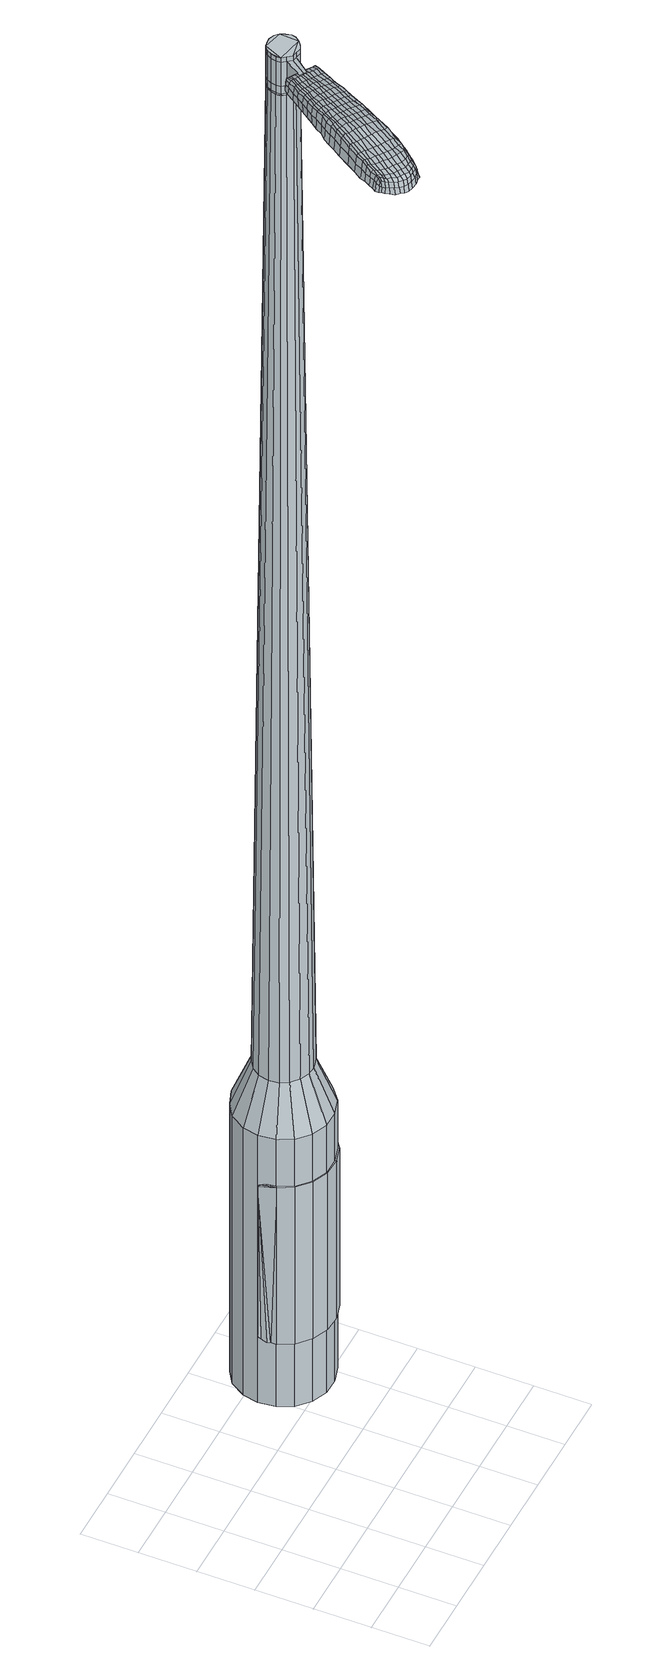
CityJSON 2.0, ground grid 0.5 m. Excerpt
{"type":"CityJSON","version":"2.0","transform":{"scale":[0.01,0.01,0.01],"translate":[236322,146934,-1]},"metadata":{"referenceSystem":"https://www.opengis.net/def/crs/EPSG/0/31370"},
"CityObjects":{
"object1":{"type":"GenericCityObject","attributes":{"cluster":529,"mean_distance_to_centroid":0.309,"new_centroid_x":236323.85,"new_centroid_y":146935.87,"mean_distance_to_camera":10,"H1":13.55,"H2":15.71,"Z_final":112.68,"cluster2":-1,"proj_x":236317.98,"proj_y":146932.07,"id_line":56201,"bearing_l":327.09,"distance":6.99,"orientation":"right","G_obj":237.09},"geometry":[{"type":"MultiSurface","lod":"2","boundaries":[[[0,1,2,3]],[[1,4,5,2]],[[4,6,7,5]],[[6,8,9,7]],[[8,10,11,9]],[[10,12,13,11]],[[12,14,15,13]],[[14,16,17,15]],[[16,18,19,17]],[[18,20,21,19]],[[20,22,23,21]],[[22,24,25,23]],[[24,26,27,25]],[[26,28,29,27]],[[28,30,31,29]],[[30,32,33,31]],[[32,34,35,33]],[[34,0,3,35]],[[36,37,38,39]],[[38,40,41,42]],[[41,43,42]],[[42,44,45,46]],[[45,47,46]],[[46,48,49,50]],[[49,51,50]],[[42,46,50,38]],[[50,52,39,38]],[[53,36,39]],[[2,5,7,35]],[[7,9,11,15]],[[11,13,15]],[[15,17,19,23]],[[19,21,23]],[[23,25,27,31]],[[27,29,31]],[[15,23,31,7]],[[31,33,35,7]],[[3,2,35]],[[1,0,54,55]],[[0,34,56,54]],[[34,32,57,56]],[[32,30,58,57]],[[30,28,59,58]],[[28,26,60,59]],[[26,24,61,60]],[[24,22,62,61]],[[22,20,63,62]],[[20,18,64,63]],[[18,16,65,64]],[[16,14,66,65]],[[14,12,67,66]],[[12,10,68,67]],[[10,8,69,68]],[[8,6,70,69]],[[6,4,71,70]],[[4,1,55,71]],[[55,54,72,73]],[[54,56,74,72]],[[56,57,75,74]],[[57,58,76,75]],[[58,59,77,76]],[[59,60,78,77]],[[60,61,79,78]],[[61,62,80,79]],[[62,63,81,80]],[[63,64,82,81]],[[64,65,83,82]],[[65,66,84,83]],[[66,67,85,84]],[[67,68,86,85]],[[68,69,87,86]],[[69,70,88,87]],[[70,71,89,88]],[[71,55,73,89]],[[90,91,92,73]],[[74,93,91,90]],[[94,95,93,74]],[[76,96,95,94]],[[77,97,96,76]],[[98,99,97,77]],[[100,101,99,98]],[[80,102,101,100]],[[103,104,102,80]],[[105,106,104,103]],[[107,108,106,105]],[[84,109,108,107]],[[110,111,109,84]],[[112,113,111,110]],[[87,114,113,112]],[[88,115,114,87]],[[116,117,115,88]],[[73,92,117,116]],[[118,119,120,121]],[[122,118,121,123]],[[124,122,123,125]],[[126,124,125,127]],[[128,126,127,129]],[[130,128,129,131]],[[132,130,131,133]],[[134,132,133,135]],[[136,134,135,137]],[[138,136,137,139]],[[140,138,139,141]],[[142,140,141,143]],[[144,142,143,145]],[[146,144,145,147]],[[148,146,147,149]],[[150,148,149,151]],[[72,90,73]],[[72,74,90]],[[75,94,74]],[[75,76,94]],[[78,98,77]],[[78,79,100,98]],[[79,80,100]],[[81,103,80]],[[81,82,105,103]],[[82,83,107,105]],[[83,84,107]],[[85,110,84]],[[85,86,112,110]],[[86,87,112]],[[89,116,88]],[[89,73,116]],[[152,92,91]],[[153,117,92]],[[153,115,117]],[[154,113,114]],[[154,155,111,113]],[[155,109,111]],[[156,108,109]],[[156,157,106,108]],[[157,158,104,106]],[[158,102,104]],[[159,101,102]],[[159,160,99,101]],[[160,97,99]],[[161,95,96]],[[161,93,95]],[[152,91,93]],[[39,52,150,162]],[[92,152,163,151]],[[53,39,162,119]],[[152,93,120,163]],[[36,53,119,118]],[[93,161,121,120]],[[37,36,118,122]],[[161,96,123,121]],[[38,37,122,124]],[[96,97,125,123]],[[40,38,124,126]],[[97,160,127,125]],[[41,40,126,128]],[[160,159,129,127]],[[43,41,128,130]],[[159,102,131,129]],[[42,43,130,132]],[[102,158,133,131]],[[44,42,132,134]],[[158,157,135,133]],[[45,44,134,136]],[[157,156,137,135]],[[47,45,136,138]],[[156,109,139,137]],[[46,47,138,140]],[[109,155,141,139]],[[48,46,140,142]],[[155,154,143,141]],[[49,48,142,144]],[[154,114,145,143]],[[51,49,144,146]],[[114,115,147,145]],[[50,51,146,148]],[[115,153,149,147]],[[52,50,148,150]],[[153,92,151,149]],[[150,151,164,165]],[[151,163,166,164]],[[163,120,167,166]],[[120,119,168,167]],[[119,162,169,168]],[[162,150,165,169]],[[170,171,172,173]],[[174,170,173,175]],[[170,174,176,177]],[[171,170,177,178]],[[179,180,181,182]],[[183,179,182,184]],[[179,183,185,186]],[[180,179,186,187]],[[188,189,190,191]],[[192,188,191,193]],[[188,192,194,195]],[[189,188,195,196]],[[197,198,199,200]],[[201,197,200,202]],[[197,201,203,204]],[[198,197,204,205]],[[206,207,208,209]],[[210,206,209,211]],[[206,210,212,213]],[[207,206,213,214]],[[215,216,217,218]],[[219,215,218,220]],[[215,219,221,222]],[[216,215,222,223]],[[224,225,226,227]],[[216,224,227,217]],[[224,216,223,228]],[[225,224,228,229]],[[230,231,232,233]],[[225,230,233,226]],[[230,225,229,234]],[[231,230,234,235]],[[236,174,175,237]],[[231,236,237,232]],[[236,231,235,238]],[[174,236,238,176]],[[239,240,241,242]],[[243,239,242,244]],[[239,243,245,246]],[[240,239,246,247]],[[248,249,250,251]],[[240,248,251,241]],[[248,240,247,252]],[[249,248,252,253]],[[254,255,256,257]],[[249,254,257,250]],[[254,249,253,258]],[[255,254,258,259]],[[260,261,262,263]],[[255,260,263,256]],[[260,255,259,264]],[[261,260,264,265]],[[266,171,178,267]],[[261,266,267,262]],[[266,261,265,268]],[[171,266,268,172]],[[269,270,271,272]],[[273,269,272,274]],[[269,273,275,276]],[[270,269,276,277]],[[278,279,280,281]],[[270,278,281,271]],[[278,270,277,282]],[[279,278,282,283]],[[284,285,286,287]],[[279,284,287,280]],[[284,279,283,288]],[[285,284,288,289]],[[290,183,184,291]],[[285,290,291,286]],[[290,285,289,292]],[[183,290,292,185]],[[293,294,295,296]],[[297,293,296,298]],[[293,297,299,300]],[[294,293,300,301]],[[302,303,304,305]],[[294,302,305,295]],[[302,294,301,306]],[[303,302,306,307]],[[308,309,310,311]],[[303,308,311,304]],[[308,303,307,312]],[[309,308,312,313]],[[314,315,316,317]],[[309,314,317,310]],[[314,309,313,318]],[[315,314,318,319]],[[320,180,187,321]],[[315,320,321,316]],[[320,315,319,322]],[[180,320,322,181]],[[323,209,208,324]],[[325,323,324,326]],[[323,325,327,328]],[[209,323,328,211]],[[329,325,326,330]],[[331,329,330,332]],[[329,331,333,334]],[[325,329,334,327]],[[335,331,332,336]],[[337,335,336,338]],[[335,337,339,340]],[[331,335,340,333]],[[341,337,338,342]],[[343,341,342,344]],[[341,343,345,346]],[[337,341,346,339]],[[347,343,344,348]],[[198,347,348,199]],[[347,198,205,349]],[[343,347,349,345]],[[350,351,196,195]],[[352,350,195,194]],[[350,352,353,354]],[[351,350,354,355]],[[356,357,355,354]],[[358,356,354,353]],[[356,358,359,360]],[[357,356,360,361]],[[362,363,361,360]],[[364,362,360,359]],[[362,364,365,366]],[[363,362,366,367]],[[368,369,367,366]],[[370,368,366,365]],[[368,370,203,201]],[[369,368,201,202]],[[371,372,373,374]],[[273,371,374,275]],[[371,273,274,375]],[[372,371,375,376]],[[377,192,193,378]],[[372,377,378,373]],[[377,372,376,379]],[[192,377,379,194]],[[380,381,382,383]],[[219,380,383,221]],[[380,219,220,384]],[[381,380,384,385]],[[386,387,388,389]],[[381,386,389,382]],[[386,381,385,390]],[[387,386,390,391]],[[392,189,196,393]],[[387,392,393,388]],[[392,387,391,394]],[[189,392,394,190]],[[395,396,397,398]],[[177,395,398,178]],[[395,177,176,399]],[[396,395,399,400]],[[401,402,403,404]],[[396,401,404,397]],[[401,396,400,405]],[[402,401,405,406]],[[407,200,199,408]],[[402,407,408,403]],[[407,402,406,409]],[[200,407,409,202]],[[410,411,412,413]],[[182,410,413,184]],[[410,182,181,414]],[[411,410,414,415]],[[416,204,203,417]],[[411,416,417,412]],[[416,411,415,418]],[[204,416,418,205]],[[419,420,421,422]],[[297,419,422,299]],[[419,297,298,423]],[[420,419,423,424]],[[425,210,211,426]],[[420,425,426,421]],[[425,420,424,427]],[[210,425,427,212]],[[428,429,430,431]],[[243,428,431,245]],[[428,243,244,432]],[[429,428,432,433]],[[434,435,436,437]],[[429,434,437,430]],[[434,429,433,438]],[[435,434,438,439]],[[440,207,214,441]],[[435,440,441,436]],[[440,435,439,442]],[[207,440,442,208]],[[443,444,433,432]],[[242,443,432,244]],[[443,242,241,445]],[[444,443,445,446]],[[447,448,439,438]],[[444,447,438,433]],[[447,444,446,449]],[[448,447,449,450]],[[451,324,208,442]],[[448,451,442,439]],[[451,448,450,452]],[[324,451,452,326]],[[453,454,455,456]],[[300,453,456,301]],[[453,300,299,422]],[[454,453,422,421]],[[457,328,327,458]],[[454,457,458,455]],[[457,454,421,426]],[[328,457,426,211]],[[459,460,446,445]],[[251,459,445,241]],[[459,251,250,461]],[[460,459,461,462]],[[463,464,450,449]],[[460,463,449,446]],[[463,460,462,465]],[[464,463,465,466]],[[467,330,326,452]],[[464,467,452,450]],[[467,464,466,468]],[[330,467,468,332]],[[469,470,471,472]],[[306,469,472,307]],[[469,306,301,456]],[[470,469,456,455]],[[473,334,333,474]],[[470,473,474,471]],[[473,470,455,458]],[[334,473,458,327]],[[475,476,462,461]],[[257,475,461,250]],[[475,257,256,477]],[[476,475,477,478]],[[479,480,466,465]],[[476,479,465,462]],[[479,476,478,481]],[[480,479,481,482]],[[483,336,332,468]],[[480,483,468,466]],[[483,480,482,484]],[[336,483,484,338]],[[485,486,487,488]],[[312,485,488,313]],[[485,312,307,472]],[[486,485,472,471]],[[489,340,339,490]],[[486,489,490,487]],[[489,486,471,474]],[[340,489,474,333]],[[491,492,478,477]],[[263,491,477,256]],[[491,263,262,493]],[[492,491,493,494]],[[495,496,482,481]],[[492,495,481,478]],[[495,492,494,497]],[[496,495,497,498]],[[499,342,338,484]],[[496,499,484,482]],[[499,496,498,500]],[[342,499,500,344]],[[501,502,503,504]],[[318,501,504,319]],[[501,318,313,488]],[[502,501,488,487]],[[505,346,345,506]],[[502,505,506,503]],[[505,502,487,490]],[[346,505,490,339]],[[507,508,494,493]],[[267,507,493,262]],[[507,267,178,398]],[[508,507,398,397]],[[509,510,498,497]],[[508,509,497,494]],[[509,508,397,404]],[[510,509,404,403]],[[511,348,344,500]],[[510,511,500,498]],[[511,510,403,408]],[[348,511,408,199]],[[512,513,415,414]],[[322,512,414,181]],[[512,322,319,504]],[[513,512,504,503]],[[514,349,205,418]],[[513,514,418,415]],[[514,513,503,506]],[[349,514,506,345]],[[515,516,376,375]],[[272,515,375,274]],[[515,272,271,517]],[[516,515,517,518]],[[519,352,194,379]],[[516,519,379,376]],[[519,516,518,520]],[[352,519,520,353]],[[521,522,523,524]],[[222,521,524,223]],[[521,222,221,383]],[[522,521,383,382]],[[525,526,527,528]],[[522,525,528,523]],[[525,522,382,389]],[[526,525,389,388]],[[529,351,355,530]],[[526,529,530,527]],[[529,526,388,393]],[[351,529,393,196]],[[531,532,518,517]],[[281,531,517,271]],[[531,281,280,533]],[[532,531,533,534]],[[535,358,353,520]],[[532,535,520,518]],[[535,532,534,536]],[[358,535,536,359]],[[537,538,539,540]],[[228,537,540,229]],[[537,228,223,524]],[[538,537,524,523]],[[541,542,543,544]],[[538,541,544,539]],[[541,538,523,528]],[[542,541,528,527]],[[545,357,361,546]],[[542,545,546,543]],[[545,542,527,530]],[[357,545,530,355]],[[547,548,534,533]],[[287,547,533,280]],[[547,287,286,549]],[[548,547,549,550]],[[551,364,359,536]],[[548,551,536,534]],[[551,548,550,552]],[[364,551,552,365]],[[553,554,555,556]],[[234,553,556,235]],[[553,234,229,540]],[[554,553,540,539]],[[557,558,559,560]],[[554,557,560,555]],[[557,554,539,544]],[[558,557,544,543]],[[561,363,367,562]],[[558,561,562,559]],[[561,558,543,546]],[[363,561,546,361]],[[563,564,550,549]],[[291,563,549,286]],[[563,291,184,413]],[[564,563,413,412]],[[565,370,365,552]],[[564,565,552,550]],[[565,564,412,417]],[[370,565,417,203]],[[566,567,400,399]],[[238,566,399,176]],[[566,238,235,556]],[[567,566,556,555]],[[568,569,406,405]],[[567,568,405,400]],[[568,567,555,560]],[[569,568,560,559]],[[570,369,202,409]],[[569,570,409,406]],[[570,569,559,562]],[[369,570,562,367]],[[571,572,573,574]],[[574,573,575,576]],[[577,575,573,578]],[[578,573,572,579]],[[580,581,582,583]],[[583,582,584,585]],[[586,584,582,587]],[[587,582,581,588]],[[589,590,591,592]],[[592,591,593,594]],[[595,593,591,596]],[[596,591,590,597]],[[598,599,600,601]],[[601,600,602,603]],[[604,602,600,605]],[[605,600,599,606]],[[607,608,609,610]],[[610,609,611,612]],[[613,611,609,614]],[[614,609,608,615]],[[616,617,618,619]],[[619,618,620,621]],[[622,620,618,623]],[[623,618,617,624]],[[625,626,627,628]],[[628,627,617,616]],[[624,617,627,629]],[[629,627,626,630]],[[631,632,633,634]],[[634,633,626,625]],[[630,626,633,635]],[[635,633,632,636]],[[576,575,637,638]],[[638,637,632,631]],[[636,632,637,639]],[[639,637,575,577]],[[640,641,642,643]],[[643,642,644,645]],[[646,644,642,647]],[[647,642,641,648]],[[649,650,651,652]],[[652,651,641,640]],[[648,641,651,653]],[[653,651,650,654]],[[655,656,657,658]],[[658,657,650,649]],[[654,650,657,659]],[[659,657,656,660]],[[661,662,663,664]],[[664,663,656,655]],[[660,656,663,665]],[[665,663,662,666]],[[579,572,667,668]],[[668,667,662,661]],[[666,662,667,669]],[[669,667,572,571]],[[670,671,672,673]],[[673,672,674,675]],[[676,674,672,677]],[[677,672,671,678]],[[679,680,681,682]],[[682,681,671,670]],[[678,671,681,683]],[[683,681,680,684]],[[685,686,687,688]],[[688,687,680,679]],[[684,680,687,689]],[[689,687,686,690]],[[585,584,691,692]],[[692,691,686,685]],[[690,686,691,693]],[[693,691,584,586]],[[694,695,696,697]],[[697,696,698,699]],[[700,698,696,701]],[[701,696,695,702]],[[703,704,705,706]],[[706,705,695,694]],[[702,695,705,707]],[[707,705,704,708]],[[709,710,711,712]],[[712,711,704,703]],[[708,704,711,713]],[[713,711,710,714]],[[715,716,717,718]],[[718,717,710,709]],[[714,710,717,719]],[[719,717,716,720]],[[588,581,721,722]],[[722,721,716,715]],[[720,716,721,723]],[[723,721,581,580]],[[607,610,724,725]],[[725,724,726,727]],[[728,726,724,729]],[[729,724,610,612]],[[727,726,730,731]],[[731,730,732,733]],[[734,732,730,735]],[[735,730,726,728]],[[733,732,736,737]],[[737,736,738,739]],[[740,738,736,741]],[[741,736,732,734]],[[739,738,742,743]],[[743,742,744,745]],[[746,744,742,747]],[[747,742,738,740]],[[745,744,748,749]],[[749,748,599,598]],[[606,599,748,750]],[[750,748,744,746]],[[597,751,752,596]],[[596,752,753,595]],[[754,753,752,755]],[[755,752,751,756]],[[756,757,758,755]],[[755,758,759,754]],[[760,759,758,761]],[[761,758,757,762]],[[762,763,764,761]],[[761,764,765,760]],[[766,765,764,767]],[[767,764,763,768]],[[768,769,770,767]],[[767,770,771,766]],[[604,771,770,602]],[[602,770,769,603]],[[772,773,774,775]],[[775,774,674,676]],[[675,674,774,776]],[[776,774,773,777]],[[594,593,778,779]],[[779,778,773,772]],[[777,773,778,780]],[[780,778,593,595]],[[781,782,783,784]],[[784,783,620,622]],[[621,620,783,785]],[[785,783,782,786]],[[787,788,789,790]],[[790,789,782,781]],[[786,782,789,791]],[[791,789,788,792]],[[597,590,793,794]],[[794,793,788,787]],[[792,788,793,795]],[[795,793,590,589]],[[796,797,798,799]],[[799,798,578,579]],[[577,578,798,800]],[[800,798,797,801]],[[802,803,804,805]],[[805,804,797,796]],[[801,797,804,806]],[[806,804,803,807]],[[598,601,808,809]],[[809,808,803,802]],[[807,803,808,810]],[[810,808,601,603]],[[811,812,813,814]],[[814,813,583,585]],[[580,583,813,815]],[[815,813,812,816]],[[604,605,817,818]],[[818,817,812,811]],[[816,812,817,819]],[[819,817,605,606]],[[820,821,698,822]],[[822,698,700]],[[699,698,823]],[[823,698,821,824]],[[612,611,825,826]],[[826,825,821,820]],[[824,821,825,827]],[[827,825,611,613]],[[828,829,830,831]],[[831,830,644,646]],[[645,644,830,832]],[[832,830,829,833]],[[834,835,836,837]],[[837,836,829,828]],[[833,829,836,838]],[[838,836,835,839]],[[615,608,840,841]],[[841,840,835,834]],[[839,835,840,842]],[[842,840,608,607]],[[833,843,832]],[[832,843,643,645]],[[640,643,843,844]],[[844,843,845]],[[839,846,847,838]],[[838,847,843,833]],[[845,843,847,848]],[[848,847,846,849]],[[607,725,850,842]],[[842,850,846,839]],[[849,846,850,851]],[[851,850,725,727]],[[852,853,854,855]],[[855,854,701,702]],[[700,701,854,822]],[[822,854,853,820]],[[728,729,856,857]],[[857,856,853,852]],[[820,853,856,826]],[[826,856,729,612]],[[845,858,859,844]],[[844,859,652,640]],[[649,652,859,860]],[[860,859,858,861]],[[849,862,863,848]],[[848,863,858,845]],[[861,858,863,864]],[[864,863,862,865]],[[727,731,866,851]],[[851,866,862,849]],[[865,862,866,867]],[[867,866,731,733]],[[868,869,870,871]],[[871,870,707,708]],[[702,707,870,855]],[[855,870,869,852]],[[734,735,872,873]],[[873,872,869,868]],[[852,869,872,857]],[[857,872,735,728]],[[861,874,875,860]],[[860,875,658,649]],[[655,658,875,876]],[[876,875,874,877]],[[865,878,879,864]],[[864,879,874,861]],[[877,874,879,880]],[[880,879,878,881]],[[733,737,882,867]],[[867,882,878,865]],[[881,878,882,883]],[[883,882,737,739]],[[884,885,886,887]],[[887,886,713,714]],[[708,713,886,871]],[[871,886,885,868]],[[740,741,888,889]],[[889,888,885,884]],[[868,885,888,873]],[[873,888,741,734]],[[877,890,891,876]],[[876,891,664,655]],[[661,664,891,892]],[[892,891,890,893]],[[881,894,895,880]],[[880,895,890,877]],[[893,890,895,896]],[[896,895,894,897]],[[739,743,898,883]],[[883,898,894,881]],[[897,894,898,899]],[[899,898,743,745]],[[900,901,902,903]],[[903,902,719,720]],[[714,719,902,887]],[[887,902,901,884]],[[746,747,904,905]],[[905,904,901,900]],[[884,901,904,889]],[[889,904,747,740]],[[893,906,907,892]],[[892,907,668,661]],[[579,668,907,799]],[[799,907,906,796]],[[897,908,909,896]],[[896,909,906,893]],[[796,906,909,805]],[[805,909,908,802]],[[745,749,910,899]],[[899,910,908,897]],[[802,908,910,809]],[[809,910,749,598]],[[816,911,912,815]],[[815,912,723,580]],[[720,723,912,903]],[[903,912,911,900]],[[606,750,913,819]],[[819,913,911,816]],[[900,911,913,905]],[[905,913,750,746]],[[777,914,915,776]],[[776,915,673,675]],[[670,673,915,916]],[[916,915,914,917]],[[595,753,918,780]],[[780,918,914,777]],[[917,914,918,919]],[[919,918,753,754]],[[920,921,922,923]],[[923,922,623,624]],[[622,623,922,784]],[[784,922,921,781]],[[924,925,926,927]],[[927,926,921,920]],[[781,921,926,790]],[[790,926,925,787]],[[756,751,928,929]],[[929,928,925,924]],[[787,925,928,794]],[[794,928,751,597]],[[917,930,931,916]],[[916,931,682,670]],[[679,682,931,932]],[[932,931,930,933]],[[754,759,934,919]],[[919,934,930,917]],[[933,930,934,935]],[[935,934,759,760]],[[936,937,938,939]],[[939,938,629,630]],[[624,629,938,923]],[[923,938,937,920]],[[940,941,942,943]],[[943,942,937,936]],[[920,937,942,927]],[[927,942,941,924]],[[762,757,944,945]],[[945,944,941,940]],[[924,941,944,929]],[[929,944,757,756]],[[933,946,947,932]],[[932,947,688,679]],[[685,688,947,948]],[[948,947,946,949]],[[760,765,950,935]],[[935,950,946,933]],[[949,946,950,951]],[[951,950,765,766]],[[952,953,954,955]],[[955,954,635,636]],[[630,635,954,939]],[[939,954,953,936]],[[956,957,958,959]],[[959,958,953,952]],[[936,953,958,943]],[[943,958,957,940]],[[768,763,960,961]],[[961,960,957,956]],[[940,957,960,945]],[[945,960,763,762]],[[949,962,963,948]],[[948,963,692,685]],[[585,692,963,814]],[[814,963,962,811]],[[766,771,964,951]],[[951,964,962,949]],[[811,962,964,818]],[[818,964,771,604]],[[801,965,966,800]],[[800,966,639,577]],[[636,639,966,955]],[[955,966,965,952]],[[807,967,968,806]],[[806,968,965,801]],[[952,965,968,959]],[[959,968,967,956]],[[603,769,969,810]],[[810,969,967,807]],[[956,967,969,961]],[[961,969,769,768]],[[571,574,173,172]],[[574,576,175,173]],[[586,587,186,185]],[[587,588,187,186]],[[589,592,191,190]],[[592,594,193,191]],[[613,614,213,212]],[[614,615,214,213]],[[616,619,218,217]],[[619,621,220,218]],[[625,628,227,226]],[[628,616,217,227]],[[631,634,233,232]],[[634,625,226,233]],[[576,638,237,175]],[[638,631,232,237]],[[646,647,246,245]],[[647,648,247,246]],[[648,653,252,247]],[[653,654,253,252]],[[654,659,258,253]],[[659,660,259,258]],[[660,665,264,259]],[[665,666,265,264]],[[666,669,268,265]],[[669,571,172,268]],[[676,677,276,275]],[[677,678,277,276]],[[678,683,282,277]],[[683,684,283,282]],[[684,689,288,283]],[[689,690,289,288]],[[690,693,292,289]],[[693,586,185,292]],[[694,697,296,295]],[[697,699,298,296]],[[703,706,305,304]],[[706,694,295,305]],[[709,712,311,310]],[[712,703,304,311]],[[715,718,317,316]],[[718,709,310,317]],[[588,722,321,187]],[[722,715,316,321]],[[772,775,374,373]],[[775,676,275,374]],[[594,779,378,193]],[[779,772,373,378]],[[621,785,384,220]],[[785,786,385,384]],[[786,791,390,385]],[[791,792,391,390]],[[792,795,394,391]],[[795,589,190,394]],[[699,823,423,298]],[[823,824,424,423]],[[824,827,427,424]],[[827,613,212,427]],[[828,831,431,430]],[[831,646,245,431]],[[834,837,437,436]],[[837,828,430,437]],[[615,841,441,214]],[[841,834,436,441]],[[970,971,972,973]],[[974,975,973,972]],[[976,977,978,979]],[[980,981,982,983]],[[971,984,985,972]],[[986,974,972,985]],[[987,976,979,988]],[[989,990,981,980]],[[984,991,992,985]],[[992,993,986,985]],[[994,987,988,995]],[[996,990,989,997]],[[991,998,999,992]],[[999,1000,993,992]],[[1001,994,995,1002]],[[1003,996,997,1004]],[[1005,1006,1007,1008]],[[1009,1010,1006,1005]],[[1009,1011,1012,1010]],[[1011,1013,1014,1012]],[[1015,1016,1017,1018]],[[1019,1020,1016,1015]],[[1021,1022,1020,1019]],[[1023,1024,1022,1021]],[[1018,1007,1006,1015]],[[1015,1006,1010,1019]],[[1010,1012,1021,1019]],[[1012,1014,1023,1021]],[[979,978,975,974]],[[988,979,974,986]],[[993,995,988,986]],[[1000,1002,995,993]],[[980,983,977,976]],[[989,980,976,987]],[[997,989,987,994]],[[1004,997,994,1001]],[[981,1005,1008,982]],[[990,1009,1005,981]],[[1011,1009,990,996]],[[1013,1011,996,1003]],[[1025,1026,1027,1028]],[[1027,1029,1030,1031]],[[1027,1031,1032,1033]],[[1027,1033,1028]],[[1034,1025,1028,1035]],[[1036,1035,1028,1037]],[[1038,1037,1028]],[[1039,1027,1026,1040]],[[1041,1039,1040,1042]],[[1043,1041,1042,1044]],[[1045,1043,1044,1046]],[[1047,1045,1046,1048]],[[1048,1049,1050,1051]],[[1048,1051,1052,1053]],[[1048,1053,1054,1055]],[[1054,1056,1057,1058]],[[1054,1058,1059,1060]],[[1054,1060,1055]],[[1048,1055,1047]],[[1061,1062,1026,1025]],[[1063,1064,1029,1027]],[[1065,1066,1038,1028]],[[1062,1067,1040,1026]],[[1068,1063,1027,1039]],[[1067,1069,1042,1040]],[[1070,1068,1039,1041]],[[1069,1071,1044,1042]],[[1072,1070,1041,1043]],[[1071,1073,1046,1044]],[[1074,1072,1043,1045]],[[1073,1075,1048,1046]],[[1076,1074,1045,1047]],[[1075,1077,1049,1048]],[[1078,1079,1056,1054]],[[1080,1076,1047,1055]],[[1050,1049,1077,1081]],[[1051,1050,1081,1082]],[[1052,1051,1082,1083]],[[1053,1052,1083,1084]],[[1054,1053,1084,1078]],[[1085,1061,1025,1034]],[[1086,1085,1034,1035]],[[1087,1086,1035,1036]],[[1088,1087,1036,1037]],[[1066,1088,1037,1038]],[[1030,1029,1064,1089]],[[1057,1056,1079,1090]],[[1031,1030,1089,1091]],[[1032,1031,1091,1092]],[[1033,1032,1092,1093]],[[1028,1033,1093,1065]],[[1058,1057,1090,1094]],[[1059,1058,1094,1095]],[[1060,1059,1095,1096]],[[1055,1060,1096,1080]]]}]}
},
"vertices":[
[162,149,384],[151,159,384],[151,159,96],[162,149,96],[145,172,384],[145,172,96],[143,187,384],[143,187,96],[146,201,384],[146,201,96],[154,214,384],[154,214,96],[166,222,384],[166,222,96],[180,227,384],[180,227,96],[195,226,384],[195,226,96],[208,220,384],[208,220,96],[219,210,384],[219,210,96],[226,197,384],[226,197,96],[228,183,384],[228,183,96],[224,168,384],[224,168,96],[216,156,384],[216,156,96],[205,147,384],[205,147,96],[190,143,384],[190,143,96],[176,143,384],[176,143,96],[187,171,1524],[191,173,1524],[195,176,1524],[178,173,1524],[198,180,1524],[199,184,1524],[196,193,1524],[198,189,1524],[193,196,1524],[188,198,1524],[179,197,1524],[184,198,1524],[175,194,1524],[173,190,1524],[172,181,1524],[172,185,1524],[175,177,1524],[182,172,1524],[172,164,429],[165,170,429],[180,160,429],[188,160,429],[197,162,429],[204,168,429],[208,175,429],[210,183,429],[209,192,429],[205,200,429],[199,206,429],[191,209,429],[182,210,429],[174,207,429],[167,202,429],[162,195,429],[160,186,429],[161,177,429],[178,173,1483],[175,177,1483],[182,172,1483],[187,171,1483],[191,173,1483],[195,176,1483],[198,180,1483],[199,184,1483],[198,189,1483],[196,193,1483],[193,196,1483],[188,198,1483],[184,198,1483],[179,197,1483],[175,194,1483],[173,190,1483],[172,185,1483],[172,181,1483],[178,174,1483],[178,174,1485],[175,177,1485],[182,172,1485],[187,172,1483],[187,172,1485],[191,173,1485],[195,176,1485],[197,180,1483],[197,180,1485],[198,184,1483],[198,184,1485],[198,189,1485],[196,192,1483],[196,192,1485],[192,196,1483],[192,196,1485],[188,197,1483],[188,197,1485],[184,198,1485],[179,196,1483],[179,196,1485],[176,193,1483],[176,193,1485],[173,190,1485],[172,185,1485],[173,181,1483],[173,181,1485],[187,171,1519],[182,172,1519],[182,172,1493],[187,171,1493],[191,173,1519],[191,173,1493],[195,176,1519],[195,176,1493],[198,180,1519],[198,180,1493],[199,184,1519],[199,184,1493],[198,189,1519],[198,189,1493],[196,193,1519],[196,193,1493],[193,196,1519],[193,196,1493],[188,198,1519],[188,198,1493],[184,198,1519],[184,198,1493],[179,197,1519],[179,197,1493],[175,194,1519],[175,194,1493],[173,190,1519],[173,190,1493],[172,185,1519],[172,185,1493],[172,181,1519],[172,181,1493],[175,177,1519],[175,177,1493],[178,173,1485],[172,181,1485],[175,194,1485],[179,197,1485],[188,198,1485],[193,196,1485],[196,193,1485],[199,184,1485],[198,180,1485],[187,171,1485],[178,173,1519],[178,173,1493],[165,160,1513],[165,160,1518],[168,158,1513],[170,156,1513],[170,156,1518],[168,158,1518],[111,106,1519],[115,112,1518],[113,112,1509],[109,106,1510],[106,99,1519],[104,99,1510],[108,99,1526],[113,106,1525],[117,112,1525],[143,85,1519],[147,91,1518],[146,93,1525],[143,87,1525],[139,78,1519],[138,79,1526],[139,76,1510],[144,83,1510],[148,89,1509],[89,33,1519],[86,35,1519],[85,34,1513],[88,32,1513],[93,32,1519],[92,31,1513],[94,33,1524],[90,34,1524],[87,36,1524],[129,95,1530],[133,101,1529],[130,103,1529],[126,97,1530],[124,87,1531],[121,89,1531],[127,86,1530],[132,93,1530],[136,99,1529],[173,163,1512],[170,165,1512],[170,164,1517],[172,162,1517],[175,161,1512],[174,161,1517],[175,161,1506],[172,162,1506],[170,164,1506],[80,56,1519],[82,59,1519],[80,59,1512],[78,56,1512],[79,53,1518],[78,53,1512],[80,53,1522],[81,55,1523],[83,58,1524],[84,63,1519],[86,68,1519],[85,68,1512],[82,63,1512],[85,63,1524],[88,68,1525],[89,73,1519],[93,80,1519],[92,80,1511],[87,73,1511],[91,73,1526],[95,80,1526],[100,89,1519],[98,89,1510],[101,89,1526],[155,166,1513],[150,160,1513],[152,160,1518],[156,166,1517],[158,170,1512],[158,169,1516],[157,170,1506],[153,166,1507],[149,160,1507],[146,154,1514],[141,148,1515],[143,148,1520],[147,154,1519],[144,153,1507],[140,147,1507],[137,142,1515],[132,136,1516],[134,136,1522],[138,142,1521],[135,141,1508],[131,135,1508],[128,130,1517],[124,124,1517],[126,124,1524],[130,130,1523],[126,129,1508],[122,123,1509],[119,118,1518],[121,118,1524],[117,118,1509],[110,36,1519],[112,38,1519],[111,39,1524],[109,37,1523],[108,34,1518],[107,35,1522],[108,33,1512],[110,34,1512],[112,37,1512],[115,42,1519],[118,47,1519],[118,48,1525],[114,43,1524],[115,40,1512],[119,45,1512],[122,51,1519],[126,58,1519],[126,59,1526],[121,53,1526],[122,50,1511],[127,56,1511],[133,68,1519],[132,69,1526],[133,66,1510],[180,149,1513],[176,143,1513],[177,141,1507],[180,148,1507],[183,154,1512],[183,153,1506],[181,154,1516],[180,150,1517],[176,144,1518],[173,136,1514],[169,130,1515],[169,128,1507],[173,135,1507],[172,137,1519],[168,131,1520],[165,123,1515],[162,117,1516],[162,115,1508],[166,121,1508],[165,124,1521],[161,118,1522],[158,110,1517],[154,104,1517],[155,102,1509],[158,108,1508],[157,112,1523],[153,105,1524],[151,97,1518],[151,96,1509],[150,99,1524],[169,158,1519],[167,159,1519],[165,151,1520],[163,153,1520],[167,150,1520],[171,156,1519],[161,145,1522],[159,147,1522],[157,139,1523],[155,140,1523],[159,137,1523],[163,143,1521],[153,133,1524],[151,134,1524],[149,126,1525],[146,128,1525],[152,125,1525],[156,131,1524],[145,120,1526],[142,122,1526],[141,114,1527],[138,116,1527],[144,112,1527],[148,118,1526],[137,108,1528],[134,109,1528],[140,106,1528],[91,37,1527],[88,39,1527],[95,35,1526],[98,39,1527],[94,41,1528],[91,43,1528],[97,46,1529],[94,48,1529],[101,44,1528],[105,50,1530],[101,52,1530],[98,54,1530],[105,58,1531],[102,60,1531],[109,56,1530],[114,64,1531],[110,66,1531],[107,68,1531],[117,77,1531],[114,79,1531],[121,75,1531],[106,33,1518],[103,32,1519],[103,31,1513],[106,31,1513],[106,34,1523],[103,33,1523],[98,31,1519],[98,30,1513],[98,33,1524],[79,51,1518],[79,48,1518],[80,49,1523],[80,52,1523],[78,51,1513],[78,48,1513],[80,45,1519],[81,41,1519],[82,42,1524],[81,46,1523],[79,44,1513],[80,40,1513],[83,38,1519],[84,39,1524],[83,37,1513],[114,106,1528],[116,104,1528],[120,110,1528],[119,111,1527],[109,98,1528],[111,97,1529],[118,103,1529],[121,101,1530],[125,107,1529],[122,109,1528],[113,95,1529],[116,93,1530],[123,99,1530],[128,105,1529],[118,91,1531],[141,88,1528],[139,89,1529],[135,81,1529],[137,80,1528],[145,94,1527],[143,95,1528],[136,91,1529],[131,83,1530],[140,97,1528],[183,156,1512],[181,158,1512],[180,157,1517],[182,156,1517],[183,155,1506],[181,156,1506],[178,159,1512],[177,159,1517],[178,158,1506],[160,171,1512],[162,170,1512],[161,170,1506],[159,171,1506],[160,170,1517],[161,169,1517],[164,169,1512],[166,167,1512],[165,167,1506],[163,169,1506],[163,168,1517],[166,166,1517],[168,166,1512],[167,165,1506],[168,165,1517],[157,165,1519],[159,164,1519],[153,159,1520],[154,158,1520],[160,163,1519],[163,162,1519],[156,157,1520],[158,156,1520],[165,160,1519],[161,154,1520],[179,151,1519],[177,152,1519],[173,146,1520],[175,145,1520],[174,154,1519],[170,148,1520],[148,153,1521],[150,152,1521],[144,147,1522],[146,146,1522],[152,151,1521],[154,149,1521],[148,145,1522],[150,143,1523],[156,148,1522],[152,142,1523],[171,138,1521],[169,139,1521],[166,133,1522],[167,132,1522],[167,141,1521],[163,135,1522],[140,141,1523],[141,140,1523],[135,135,1524],[137,134,1524],[143,139,1523],[146,137,1524],[139,133,1525],[142,131,1525],[148,136,1524],[144,129,1525],[164,126,1523],[162,127,1523],[158,120,1524],[160,119,1524],[159,129,1524],[155,122,1525],[131,129,1525],[133,128,1525],[127,123,1526],[128,122,1526],[135,127,1526],[137,125,1526],[131,121,1527],[133,119,1527],[140,123,1526],[136,117,1527],[156,113,1525],[154,114,1525],[150,108,1526],[152,106,1526],[151,116,1526],[147,110,1527],[123,117,1527],[124,116,1527],[126,115,1527],[129,113,1528],[132,111,1528],[149,100,1527],[147,101,1527],[143,103,1528],[107,36,1525],[104,35,1525],[109,39,1526],[107,39,1526],[100,35,1526],[102,39,1527],[82,54,1525],[82,51,1525],[84,54,1526],[83,57,1525],[82,48,1525],[84,45,1526],[86,48,1527],[84,51,1526],[86,41,1526],[88,45,1527],[113,43,1526],[110,43,1527],[116,48,1527],[114,48,1528],[106,43,1528],[110,49,1529],[86,61,1526],[86,59,1527],[89,65,1528],[89,67,1527],[87,56,1527],[89,53,1528],[93,59,1529],[91,62,1528],[91,51,1528],[95,57,1530],[120,53,1528],[117,54,1529],[124,60,1528],[122,61,1529],[113,55,1529],[118,62,1530],[92,72,1528],[93,70,1528],[97,77,1529],[96,79,1528],[94,68,1529],[97,65,1530],[101,73,1530],[99,75,1530],[99,63,1530],[104,70,1531],[131,70,1529],[128,71,1529],[125,73,1530],[103,89,1528],[104,87,1529],[106,85,1530],[109,83,1530],[111,81,1531],[115,111,1509],[117,111,1518],[113,105,1518],[111,105,1509],[108,98,1519],[106,98,1510],[110,98,1525],[115,105,1525],[119,111,1525],[144,94,1525],[145,92,1518],[142,86,1518],[141,88,1525],[137,79,1519],[136,80,1525],[138,77,1510],[142,84,1509],[146,90,1509],[87,36,1513],[87,37,1519],[90,35,1519],[89,34,1513],[93,34,1519],[93,33,1513],[94,35,1524],[91,36,1524],[88,38,1524],[130,103,1528],[133,101,1528],[129,95,1529],[126,97,1529],[124,87,1529],[121,89,1529],[127,86,1529],[132,93,1529],[136,99,1528],[169,162,1516],[169,163,1512],[171,161,1512],[171,160,1516],[174,160,1512],[173,159,1516],[174,159,1506],[171,160,1506],[169,162,1506],[82,58,1512],[83,58,1519],[82,55,1518],[80,55,1512],[81,53,1518],[80,53,1512],[82,53,1522],[83,55,1523],[85,58,1523],[86,67,1512],[88,67,1519],[85,62,1519],[84,62,1512],[87,62,1524],[90,67,1525],[93,78,1511],[95,79,1519],[91,72,1519],[89,72,1511],[93,72,1525],[97,79,1526],[101,88,1519],[99,88,1510],[103,88,1526],[153,158,1518],[152,158,1513],[156,164,1513],[157,164,1517],[159,168,1512],[160,167,1515],[158,168,1506],[155,164,1506],[150,158,1507],[144,146,1520],[143,146,1514],[147,152,1514],[149,152,1519],[146,152,1507],[141,146,1507],[136,134,1522],[134,134,1516],[138,140,1515],[140,140,1521],[137,140,1508],[132,134,1508],[127,122,1523],[125,122,1517],[130,128,1516],[131,128,1522],[128,128,1508],[123,122,1508],[121,117,1517],[123,117,1524],[119,116,1509],[110,41,1523],[110,40,1519],[108,37,1518],[107,38,1523],[107,36,1518],[106,37,1522],[107,34,1512],[109,36,1512],[111,38,1512],[116,49,1525],[117,48,1519],[113,43,1519],[113,44,1524],[114,42,1512],[117,46,1512],[124,60,1526],[125,59,1519],[120,53,1519],[120,54,1525],[121,51,1511],[125,57,1511],[131,69,1519],[130,70,1526],[131,67,1510],[175,142,1507],[175,144,1513],[178,150,1513],[179,149,1506],[181,155,1512],[181,153,1506],[180,154,1515],[178,151,1517],[174,145,1518],[168,129,1507],[167,130,1514],[171,137,1514],[171,135,1507],[170,138,1519],[167,132,1520],[160,116,1508],[160,117,1516],[163,124,1515],[164,122,1508],[163,125,1521],[159,119,1522],[153,103,1508],[152,105,1517],[156,111,1516],[157,109,1508],[155,113,1522],[152,106,1523],[149,98,1517],[149,96,1509],[148,100,1524],[168,157,1518],[166,158,1518],[165,151,1519],[162,152,1519],[167,149,1519],[171,155,1518],[161,145,1520],[158,146,1520],[157,138,1521],[154,140,1521],[159,137,1521],[163,143,1520],[153,132,1523],[150,134,1523],[149,126,1524],[146,127,1524],[151,124,1524],[155,130,1523],[145,120,1525],[142,121,1525],[141,113,1526],[138,115,1526],[143,112,1526],[147,118,1525],[137,107,1527],[134,109,1527],[139,105,1527],[89,40,1526],[92,38,1526],[95,37,1525],[98,40,1526],[94,41,1526],[91,43,1526],[95,49,1528],[97,47,1528],[101,45,1527],[105,51,1528],[101,53,1529],[98,55,1529],[102,61,1530],[105,59,1530],[109,57,1529],[113,64,1530],[110,66,1530],[107,68,1530],[114,79,1530],[117,77,1530],[120,75,1530],[103,33,1513],[103,34,1518],[105,35,1518],[106,33,1512],[105,36,1523],[103,35,1523],[98,34,1519],[98,33,1513],[99,35,1523],[82,50,1523],[81,49,1518],[81,51,1518],[82,52,1523],[80,51,1512],[80,49,1512],[84,43,1523],[83,42,1519],[82,45,1519],[83,46,1523],[81,45,1513],[82,42,1513],[85,39,1519],[86,40,1524],[84,39,1513],[120,110,1527],[116,104,1527],[115,105,1527],[119,110,1526],[111,97,1527],[111,97,1528],[125,106,1528],[121,100,1528],[118,102,1528],[122,108,1527],[113,95,1528],[116,93,1529],[123,98,1529],[127,104,1528],[118,91,1529],[134,82,1528],[139,89,1527],[140,88,1527],[136,81,1527],[144,94,1526],[142,95,1527],[135,91,1528],[131,83,1528],[139,97,1527],[179,155,1516],[180,156,1512],[180,155,1516],[181,154,1506],[180,155,1506],[177,158,1512],[176,157,1516],[177,157,1506],[159,168,1506],[160,168,1512],[160,169,1512],[159,169,1506],[160,168,1516],[160,167,1516],[164,165,1506],[165,166,1512],[162,167,1512],[161,167,1506],[162,166,1516],[164,165,1516],[167,164,1512],[166,164,1506],[167,163,1516],[158,164,1518],[153,158,1519],[154,158,1519],[162,161,1518],[160,162,1518],[156,157,1519],[158,155,1519],[164,160,1518],[160,154,1519],[173,146,1519],[176,152,1518],[177,151,1518],[174,145,1519],[174,153,1518],[170,147,1519],[150,152,1520],[149,152,1520],[145,146,1521],[146,146,1521],[154,149,1520],[152,150,1520],[148,144,1521],[150,143,1521],[156,147,1520],[152,141,1521],[165,133,1521],[169,139,1520],[170,139,1520],[166,132,1521],[166,141,1520],[162,135,1521],[141,139,1522],[141,140,1522],[136,134,1523],[137,133,1523],[146,137,1522],[143,138,1522],[139,132,1523],[141,130,1524],[148,135,1523],[144,129,1524],[157,120,1523],[161,126,1522],[162,126,1522],[159,119,1523],[158,128,1522],[154,122,1523],[133,127,1524],[132,128,1524],[128,122,1525],[129,121,1525],[137,124,1525],[135,126,1524],[131,120,1525],[133,118,1526],[140,123,1525],[136,117,1526],[150,107,1525],[154,114,1524],[155,113,1524],[151,107,1525],[151,116,1524],[147,109,1525],[124,115,1526],[124,116,1526],[129,112,1527],[127,114,1526],[132,111,1527],[146,101,1526],[147,101,1526],[143,103,1526],[104,37,1524],[106,38,1524],[109,40,1525],[106,40,1525],[100,37,1525],[102,40,1525],[85,55,1525],[83,51,1524],[83,54,1524],[85,56,1525],[87,48,1526],[85,45,1525],[84,48,1524],[86,52,1525],[87,42,1525],[89,46,1526],[110,44,1526],[112,44,1526],[115,49,1526],[113,49,1527],[105,44,1526],[109,50,1527],[90,64,1527],[87,59,1526],[87,61,1526],[90,66,1526],[94,59,1528],[90,53,1527],[88,56,1526],[92,62,1527],[92,51,1527],[96,57,1528],[117,54,1527],[119,54,1527],[123,61,1527],[121,61,1528],[113,55,1528],[118,63,1529],[98,77,1528],[94,70,1527],[93,71,1527],[97,78,1527],[102,72,1529],[97,65,1529],[95,68,1528],[100,75,1528],[100,63,1529],[105,70,1530],[128,71,1528],[129,71,1528],[124,73,1529],[105,87,1528],[104,88,1528],[109,83,1529],[107,85,1529],[111,81,1530],[158,169,1508],[164,165,1508],[145,138,1509],[139,143,1509],[133,121,1510],[126,125,1510],[111,88,1512],[103,93,1512],[113,108,1511],[121,103,1511],[101,73,1513],[94,61,1514],[87,66,1514],[93,78,1513],[170,161,1508],[152,134,1509],[140,116,1510],[119,83,1512],[129,98,1511],[109,68,1513],[102,56,1514],[175,158,1508],[159,130,1509],[148,111,1510],[127,78,1512],[136,93,1511],[109,51,1514],[117,62,1513],[181,154,1508],[165,125,1509],[155,107,1510],[134,73,1512],[144,88,1511],[117,47,1514],[125,57,1513],[87,50,1514],[86,45,1514],[80,49,1514],[80,54,1514],[94,45,1514],[92,41,1514],[101,40,1514],[98,37,1514],[109,36,1514],[104,33,1514],[86,39,1515],[87,35,1515],[86,36,1515],[82,42,1515],[89,37,1515],[88,34,1515],[93,35,1515],[89,34,1515],[97,32,1515],[89,33,1515],[208,148,334],[204,145,334],[204,145,165],[216,154,171],[208,148,165],[211,150,165],[213,152,166],[214,153,167],[215,154,169],[211,150,334],[213,152,333],[214,153,332],[215,154,331],[216,154,328],[190,141,165],[190,141,334],[175,142,165],[175,142,334],[161,148,165],[161,148,334],[150,158,165],[150,158,334],[143,171,165],[143,171,334],[143,176,334],[142,179,334],[142,182,333],[142,184,332],[141,186,331],[141,186,328],[143,176,165],[141,186,171],[141,186,169],[142,184,167],[142,182,166],[142,179,165],[206,150,334],[203,148,334],[203,148,165],[206,150,165],[214,156,171],[214,156,328],[190,144,334],[190,144,165],[176,145,334],[176,145,165],[163,151,334],[163,151,165],[153,160,334],[153,160,165],[146,172,334],[146,172,165],[146,176,334],[144,186,328],[144,186,171],[146,176,165],[145,180,334],[145,183,333],[144,185,332],[144,186,331],[209,152,334],[211,154,333],[213,155,332],[214,156,331],[209,152,165],[144,186,169],[211,154,166],[213,155,167],[214,156,169],[144,185,167],[145,183,166],[145,180,165]
]}
